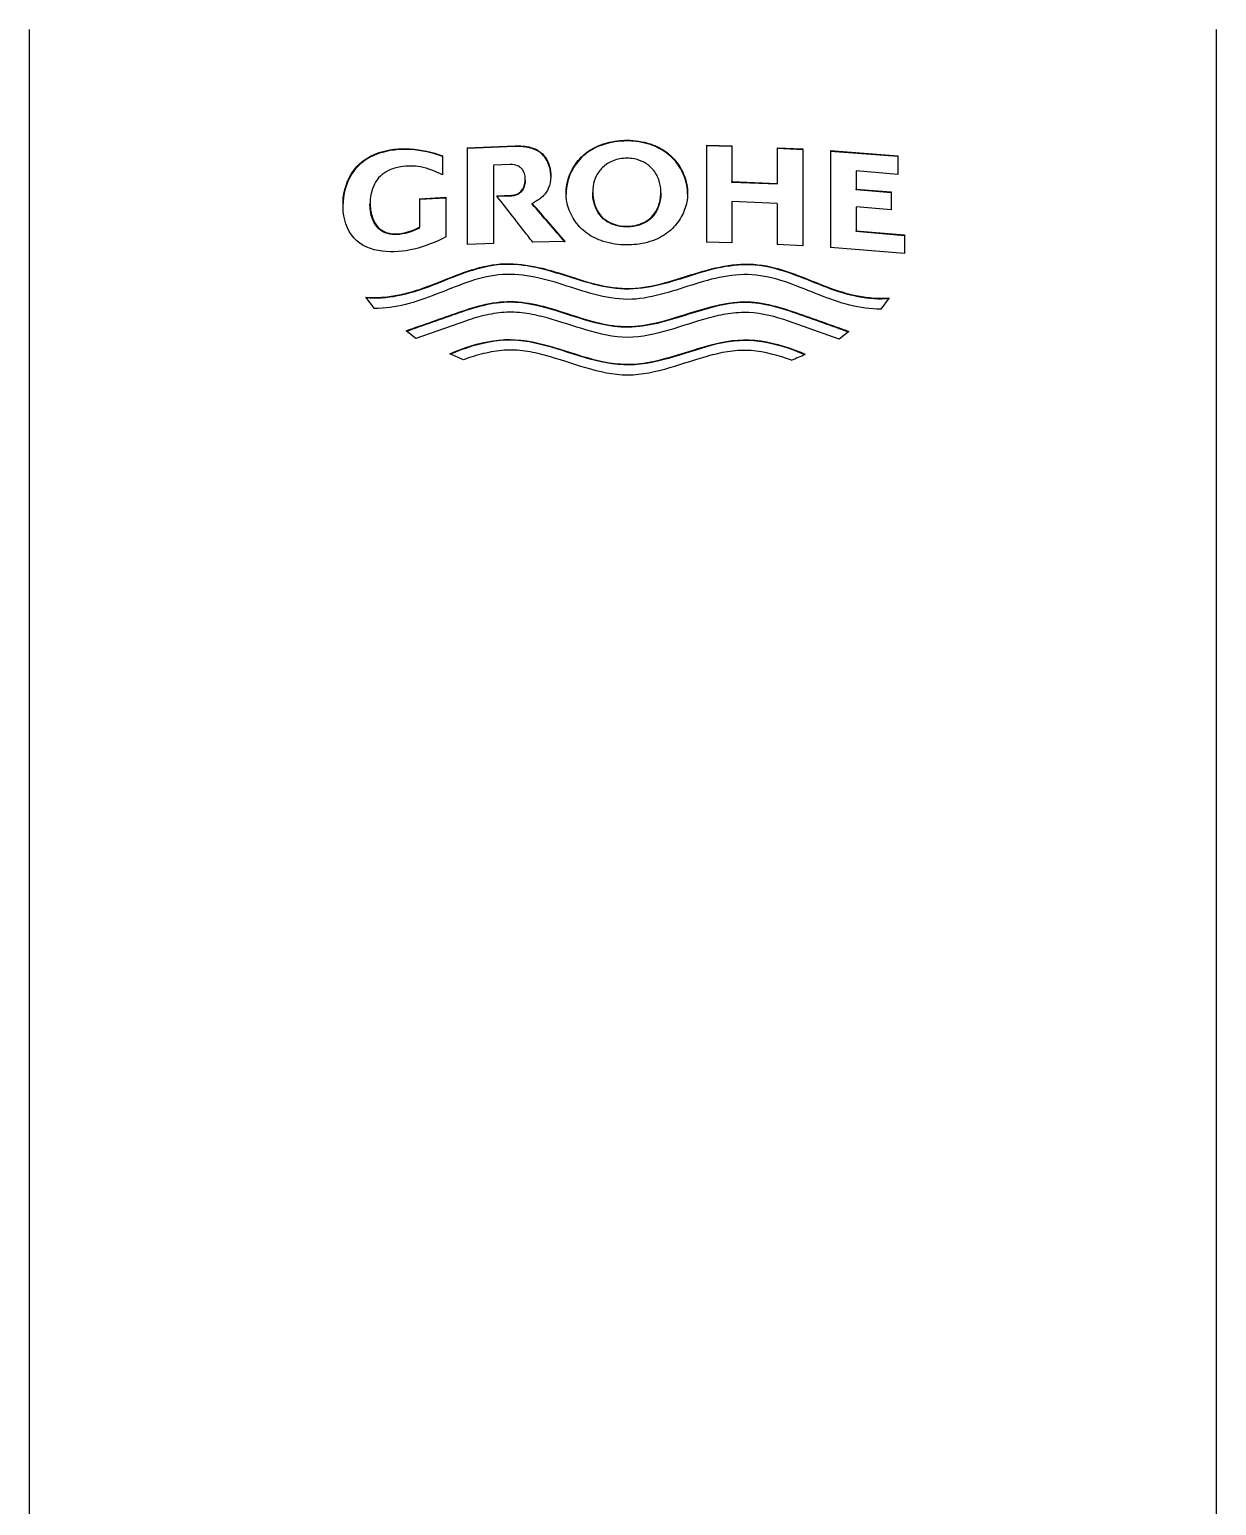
# Model space of a CAD drawing. Header units: millimetres. Extents: x 1617 to 5774, y 11446 to 13973.
# Drawn here: x 5327.35 to 5355.37, y 12034.79 to 12069.63 of the extents above; entities that cross this region are included whole.
import ezdxf

# ---------------------------------------------------------------- set-up
doc = ezdxf.new("R2010")
doc.units = ezdxf.units.MM
doc.layers.get('0').update_dxf_attribs({"color": 250})

# ---------------------------------------------------------------- blocks, each defined once
blk = doc.blocks.new('28')
at = {"linetype": 'Continuous'}
for p, q in [((5327.35, 12031.516), (5327.35, 12069.628)), ((5355.367, 12031.516), (5355.367, 12069.628)), ((5337.683, 12066.837), (5338.81, 12066.882)), ((5338.81, 12066.865), (5337.683, 12066.82)), ((5337.683, 12066.837), (5337.683, 12064.55)), ((5338.81, 12066.865), (5338.81, 12066.882)), ((5341.449, 12066.997), (5341.449, 12067.014)), ((5343.327, 12066.899), (5343.327, 12064.611)), ((5343.327, 12066.899), (5343.927, 12066.881)), ((5343.927, 12066.865), (5343.327, 12066.882)), ((5343.927, 12066.881), (5343.927, 12066.037)), ((5344.998, 12066.839), (5344.998, 12065.994)), ((5344.998, 12066.839), (5345.602, 12066.808)), ((5345.602, 12066.791), (5344.998, 12066.822)), ((5345.602, 12066.808), (5345.602, 12064.521)), ((5346.259, 12066.769), (5346.259, 12064.481)), ((5346.259, 12066.769), (5347.845, 12066.646)), ((5347.845, 12066.627), (5346.259, 12066.751)), ((5337.101, 12066.646), (5337.101, 12066.196)), ((5338.697, 12066.441), (5338.3, 12066.427)), ((5338.3, 12066.427), (5338.3, 12064.576)), ((5338.699, 12066.441), (5338.697, 12066.441)), ((5347.845, 12066.646), (5347.845, 12066.209)), ((5339.053, 12066.073), (5339.053, 12066.09)), ((5343.927, 12066.037), (5344.998, 12065.994)), ((5343.927, 12066.02), (5343.927, 12066.037)), ((5344.998, 12065.977), (5343.927, 12066.02)), ((5347.845, 12066.209), (5346.859, 12066.29)), ((5346.859, 12066.29), (5346.859, 12065.863)), ((5336.559, 12065.631), (5337.179, 12065.668)), ((5337.179, 12065.668), (5337.179, 12064.731)), ((5338.378, 12065.702), (5338.731, 12065.715)), ((5338.731, 12065.698), (5338.391, 12065.686)), ((5338.731, 12065.698), (5338.731, 12065.715)), ((5340.644, 12065.802), (5340.644, 12065.778)), ((5342.254, 12065.776), (5342.254, 12065.802)), ((5344.998, 12065.977), (5344.998, 12065.994)), ((5346.859, 12065.863), (5347.686, 12065.796)), ((5346.859, 12065.845), (5346.859, 12065.863)), ((5347.686, 12065.777), (5346.859, 12065.845)), ((5347.686, 12065.796), (5347.686, 12065.372)), ((5335.389, 12065.534), (5335.389, 12065.516)), ((5337.179, 12065.651), (5336.559, 12065.614)), ((5336.559, 12065.631), (5336.559, 12064.96)), ((5339.217, 12065.507), (5339.217, 12065.524)), ((5344.998, 12065.524), (5343.927, 12065.567)), ((5343.927, 12065.567), (5343.927, 12064.594)), ((5344.998, 12065.524), (5344.998, 12064.551)), ((5347.686, 12065.372), (5346.859, 12065.439)), ((5346.859, 12065.439), (5346.859, 12064.877)), ((5341.449, 12064.968), (5341.449, 12064.985)), ((5336.559, 12064.942), (5336.559, 12064.96)), ((5339.995, 12064.623), (5339.231, 12064.607)), ((5346.859, 12064.877), (5348, 12064.781)), ((5346.859, 12064.859), (5346.859, 12064.877)), ((5348, 12064.762), (5346.859, 12064.859)), ((5348, 12064.781), (5348, 12064.344)), ((5338.3, 12064.576), (5337.683, 12064.55)), ((5343.927, 12064.594), (5343.327, 12064.611)), ((5345.602, 12064.521), (5344.998, 12064.551)), ((5348, 12064.344), (5346.259, 12064.481)), ((5335.491, 12063.047), (5335.29, 12063.31)), ((5347.643, 12063.292), (5347.442, 12063.029)), ((5337.666, 12062.755), (5336.468, 12062.334)), ((5346.465, 12062.32), (5345.267, 12062.745)), ((5336.468, 12062.334), (5336.241, 12062.516)), ((5346.693, 12062.501), (5346.465, 12062.32)), ((5337.595, 12061.835), (5337.274, 12061.975))]:
    blk.add_line(p, q, dxfattribs=at)
for centre, radius, start, end in [((5220.411, 11962.131), 157.496, 40.59909, 41.03194), ((5220.923, 11962.543), 156.828, 40.60194, 41.0366), ((5341.244, 12071.524), 10.529, 292.8854, 294.7713)]:
    blk.add_arc(centre, radius, start, end, dxfattribs=at)
for points, knots in [([(5337.179, 12064.731), (5336.695, 12064.486), (5336.172, 12064.328), (5335.422, 12064.428), (5335.178, 12064.517), (5334.841, 12064.894), (5334.759, 12065.164), (5334.741, 12065.711), (5334.805, 12065.995), (5335.102, 12066.466), (5335.33, 12066.629), (5336.07, 12066.884), (5336.607, 12066.826), (5337.101, 12066.646)], [0, 0, 0, 0, 0.25, 0.25, 0.375, 0.375, 0.5, 0.5, 0.625, 0.625, 0.75, 0.75, 1, 1, 1, 1]), ([(5337.101, 12066.629), (5336.61, 12066.807), (5336.081, 12066.867), (5335.337, 12066.614), (5335.11, 12066.456), (5334.816, 12065.998), (5334.749, 12065.73), (5334.749, 12065.469)], [0, 0, 0, 0, 0.25, 0.25, 0.375, 0.375, 0.4933949, 0.4933949, 0.4933949, 0.4933949]), ([(5338.81, 12066.882), (5338.935, 12066.885), (5339.062, 12066.877), (5339.183, 12066.844), (5339.25, 12066.825), (5339.316, 12066.798), (5339.375, 12066.76), (5339.434, 12066.722), (5339.486, 12066.67), (5339.526, 12066.612), (5339.571, 12066.547), (5339.604, 12066.473), (5339.625, 12066.396), (5339.647, 12066.318), (5339.657, 12066.236), (5339.655, 12066.154), (5339.653, 12066.06), (5339.634, 12065.963), (5339.595, 12065.876), (5339.569, 12065.816), (5339.531, 12065.76), (5339.486, 12065.712), (5339.427, 12065.649), (5339.355, 12065.599), (5339.281, 12065.557), (5339.26, 12065.546), (5339.238, 12065.535), (5339.217, 12065.524)], [0, 0, 0, 0, 0.180327, 0.180327, 0.180327, 0.281133, 0.281133, 0.281133, 0.383511, 0.383511, 0.383511, 0.498374, 0.498374, 0.498374, 0.615323, 0.615323, 0.615323, 0.751945, 0.751945, 0.751945, 0.845313, 0.845313, 0.845313, 0.966241, 0.966241, 0.966241, 1, 1, 1, 1]), ([(5339.656, 12066.158), (5339.656, 12066.195), (5339.653, 12066.233), (5339.648, 12066.269), (5339.636, 12066.359), (5339.609, 12066.448), (5339.567, 12066.528), (5339.536, 12066.586), (5339.496, 12066.641), (5339.448, 12066.686), (5339.4, 12066.731), (5339.342, 12066.767), (5339.281, 12066.793), (5339.192, 12066.831), (5339.093, 12066.851), (5338.996, 12066.86), (5338.934, 12066.865), (5338.872, 12066.867), (5338.81, 12066.865)], [0.3942271, 0.3942271, 0.3942271, 0.3942271, 0.447801, 0.447801, 0.447801, 0.5786603, 0.5786603, 0.5786603, 0.6738952, 0.6738952, 0.6738952, 0.7697372, 0.7697372, 0.7697372, 0.9110342, 0.9110342, 0.9110342, 1, 1, 1, 1]), ([(5341.449, 12064.544), (5341.261, 12064.544), (5341.071, 12064.57), (5340.893, 12064.627), (5340.755, 12064.671), (5340.621, 12064.735), (5340.506, 12064.82), (5340.39, 12064.906), (5340.288, 12065.013), (5340.209, 12065.133), (5340.133, 12065.248), (5340.076, 12065.377), (5340.044, 12065.511), (5340.013, 12065.643), (5340.007, 12065.783), (5340.026, 12065.917), (5340.043, 12066.041), (5340.08, 12066.163), (5340.135, 12066.275), (5340.194, 12066.399), (5340.275, 12066.515), (5340.372, 12066.613), (5340.47, 12066.712), (5340.587, 12066.793), (5340.713, 12066.854), (5340.873, 12066.932), (5341.05, 12066.981), (5341.228, 12067.002), (5341.301, 12067.011), (5341.375, 12067.015), (5341.449, 12067.014)], [0, 0, 0, 0, 0.133043, 0.133043, 0.133043, 0.235851, 0.235851, 0.235851, 0.339121, 0.339121, 0.339121, 0.438539, 0.438539, 0.438539, 0.536254, 0.536254, 0.536254, 0.625132, 0.625132, 0.625132, 0.722983, 0.722983, 0.722983, 0.821532, 0.821532, 0.821532, 0.948168, 0.948168, 0.948168, 1, 1, 1, 1]), ([(5341.449, 12066.997), (5341.261, 12066.999), (5341.07, 12066.97), (5340.892, 12066.91), (5340.752, 12066.863), (5340.616, 12066.796), (5340.498, 12066.707), (5340.38, 12066.617), (5340.277, 12066.503), (5340.2, 12066.377), (5340.129, 12066.263), (5340.076, 12066.135), (5340.045, 12066.005), (5340.025, 12065.92), (5340.015, 12065.832), (5340.015, 12065.744)], [0, 0, 0, 0, 0.1333589, 0.1333589, 0.1333589, 0.2379438, 0.2379438, 0.2379438, 0.3434599, 0.3434599, 0.3434599, 0.4392123, 0.4392123, 0.4392123, 0.5019261, 0.5019261, 0.5019261, 0.5019261]), ([(5341.449, 12067.014), (5341.637, 12067.016), (5341.827, 12066.986), (5342.005, 12066.926), (5342.145, 12066.879), (5342.281, 12066.811), (5342.399, 12066.722), (5342.518, 12066.632), (5342.621, 12066.518), (5342.699, 12066.391), (5342.769, 12066.277), (5342.822, 12066.15), (5342.853, 12066.02), (5342.885, 12065.884), (5342.892, 12065.741), (5342.872, 12065.604), (5342.854, 12065.48), (5342.814, 12065.358), (5342.757, 12065.247), (5342.698, 12065.131), (5342.619, 12065.024), (5342.526, 12064.932), (5342.426, 12064.833), (5342.305, 12064.751), (5342.176, 12064.691), (5342.02, 12064.62), (5341.849, 12064.576), (5341.677, 12064.557), (5341.602, 12064.548), (5341.525, 12064.544), (5341.449, 12064.544)], [0, 0, 0, 0, 0.132933, 0.132933, 0.132933, 0.237711, 0.237711, 0.237711, 0.343466, 0.343466, 0.343466, 0.43893, 0.43893, 0.43893, 0.538837, 0.538837, 0.538837, 0.628914, 0.628914, 0.628914, 0.722731, 0.722731, 0.722731, 0.824165, 0.824165, 0.824165, 0.946578, 0.946578, 0.946578, 1, 1, 1, 1]), ([(5342.883, 12065.744), (5342.883, 12065.796), (5342.88, 12065.848), (5342.873, 12065.899), (5342.855, 12066.022), (5342.817, 12066.144), (5342.763, 12066.256), (5342.704, 12066.38), (5342.623, 12066.496), (5342.526, 12066.594), (5342.429, 12066.693), (5342.311, 12066.774), (5342.185, 12066.836), (5342.026, 12066.913), (5341.85, 12066.963), (5341.673, 12066.985), (5341.599, 12066.994), (5341.524, 12066.998), (5341.449, 12066.997)], [0.4993845, 0.4993845, 0.4993845, 0.4993845, 0.5365433, 0.5365433, 0.5365433, 0.6252448, 0.6252448, 0.6252448, 0.7228296, 0.7228296, 0.7228296, 0.821521, 0.821521, 0.821521, 0.9475936, 0.9475936, 0.9475936, 1, 1, 1, 1]), ([(5337.101, 12066.196), (5336.935, 12066.281), (5336.76, 12066.353), (5336.577, 12066.385), (5336.426, 12066.411), (5336.268, 12066.412), (5336.115, 12066.388), (5336.015, 12066.372), (5335.914, 12066.344), (5335.821, 12066.299), (5335.753, 12066.266), (5335.687, 12066.221), (5335.632, 12066.167), (5335.576, 12066.112), (5335.528, 12066.046), (5335.491, 12065.976), (5335.456, 12065.907), (5335.429, 12065.831), (5335.413, 12065.756), (5335.393, 12065.668), (5335.386, 12065.578), (5335.39, 12065.49), (5335.394, 12065.385), (5335.413, 12065.281), (5335.447, 12065.186), (5335.472, 12065.118), (5335.505, 12065.053), (5335.548, 12064.998), (5335.592, 12064.943), (5335.648, 12064.897), (5335.709, 12064.865), (5335.763, 12064.837), (5335.822, 12064.818), (5335.883, 12064.809), (5335.97, 12064.796), (5336.062, 12064.803), (5336.152, 12064.82), (5336.291, 12064.846), (5336.428, 12064.896), (5336.559, 12064.96)], [0, 0, 0, 0, 0.145292, 0.145292, 0.145292, 0.265948, 0.265948, 0.265948, 0.345039, 0.345039, 0.345039, 0.40291, 0.40291, 0.40291, 0.460969, 0.460969, 0.460969, 0.517499, 0.517499, 0.517499, 0.582577, 0.582577, 0.582577, 0.660267, 0.660267, 0.660267, 0.715418, 0.715418, 0.715418, 0.771253, 0.771253, 0.771253, 0.820046, 0.820046, 0.820046, 0.890761, 0.890761, 0.890761, 1, 1, 1, 1]), ([(5338.731, 12065.715), (5338.741, 12065.715), (5338.75, 12065.716), (5338.76, 12065.717), (5338.791, 12065.72), (5338.822, 12065.728), (5338.852, 12065.74), (5338.884, 12065.753), (5338.914, 12065.773), (5338.939, 12065.796), (5338.964, 12065.82), (5338.986, 12065.848), (5339.002, 12065.879), (5339.023, 12065.917), (5339.037, 12065.959), (5339.045, 12066.002), (5339.055, 12066.056), (5339.056, 12066.112), (5339.047, 12066.165), (5339.04, 12066.207), (5339.028, 12066.249), (5339.008, 12066.286), (5338.994, 12066.313), (5338.974, 12066.339), (5338.951, 12066.36), (5338.928, 12066.381), (5338.901, 12066.398), (5338.872, 12066.41), (5338.818, 12066.432), (5338.758, 12066.44), (5338.699, 12066.441)], [0, 0, 0, 0, 0.025185, 0.025185, 0.025185, 0.109218, 0.109218, 0.109218, 0.201184, 0.201184, 0.201184, 0.292532, 0.292532, 0.292532, 0.408876, 0.408876, 0.408876, 0.555498, 0.555498, 0.555498, 0.669631, 0.669631, 0.669631, 0.754868, 0.754868, 0.754868, 0.839846, 0.839846, 0.839846, 1, 1, 1, 1]), ([(5341.449, 12066.591), (5341.34, 12066.59), (5341.228, 12066.572), (5341.126, 12066.531), (5341.033, 12066.495), (5340.946, 12066.439), (5340.876, 12066.37), (5340.815, 12066.312), (5340.765, 12066.242), (5340.728, 12066.167), (5340.691, 12066.093), (5340.667, 12066.011), (5340.654, 12065.929), (5340.641, 12065.84), (5340.641, 12065.748), (5340.654, 12065.659), (5340.669, 12065.555), (5340.701, 12065.451), (5340.752, 12065.358), (5340.789, 12065.292), (5340.836, 12065.229), (5340.892, 12065.178), (5340.949, 12065.127), (5341.016, 12065.085), (5341.087, 12065.055), (5341.174, 12065.018), (5341.27, 12064.995), (5341.366, 12064.988), (5341.393, 12064.986), (5341.421, 12064.985), (5341.449, 12064.985)], [0, 0, 0, 0, 0.128993, 0.128993, 0.128993, 0.246099, 0.246099, 0.246099, 0.344785, 0.344785, 0.344785, 0.442814, 0.442814, 0.442814, 0.549569, 0.549569, 0.549569, 0.675558, 0.675558, 0.675558, 0.76551, 0.76551, 0.76551, 0.855762, 0.855762, 0.855762, 0.967784, 0.967784, 0.967784, 1, 1, 1, 1]), ([(5341.449, 12064.985), (5341.559, 12064.983), (5341.671, 12065.002), (5341.773, 12065.039), (5341.847, 12065.066), (5341.917, 12065.104), (5341.978, 12065.153), (5342.039, 12065.202), (5342.09, 12065.263), (5342.13, 12065.329), (5342.18, 12065.411), (5342.214, 12065.503), (5342.233, 12065.596), (5342.253, 12065.691), (5342.259, 12065.79), (5342.249, 12065.886), (5342.24, 12065.977), (5342.216, 12066.067), (5342.177, 12066.15), (5342.139, 12066.233), (5342.084, 12066.311), (5342.017, 12066.374), (5341.956, 12066.433), (5341.885, 12066.481), (5341.808, 12066.516), (5341.732, 12066.55), (5341.649, 12066.573), (5341.566, 12066.583), (5341.527, 12066.588), (5341.488, 12066.591), (5341.449, 12066.591)], [0, 0, 0, 0, 0.128953, 0.128953, 0.128953, 0.220662, 0.220662, 0.220662, 0.312917, 0.312917, 0.312917, 0.42632, 0.42632, 0.42632, 0.541664, 0.541664, 0.541664, 0.649653, 0.649653, 0.649653, 0.75829, 0.75829, 0.75829, 0.856977, 0.856977, 0.856977, 0.954711, 0.954711, 0.954711, 1, 1, 1, 1]), ([(5339.053, 12066.073), (5339.053, 12066.043), (5339.05, 12066.013), (5339.045, 12065.984), (5339.037, 12065.941), (5339.023, 12065.899), (5339.002, 12065.861), (5338.985, 12065.831), (5338.964, 12065.802), (5338.938, 12065.779), (5338.913, 12065.755), (5338.883, 12065.736), (5338.851, 12065.723), (5338.822, 12065.711), (5338.79, 12065.703), (5338.759, 12065.7), (5338.75, 12065.699), (5338.741, 12065.698), (5338.731, 12065.698)], [0.5123837, 0.5123837, 0.5123837, 0.5123837, 0.5924383, 0.5924383, 0.5924383, 0.7083827, 0.7083827, 0.7083827, 0.7996098, 0.7996098, 0.7996098, 0.8914419, 0.8914419, 0.8914419, 0.9755149, 0.9755149, 0.9755149, 1, 1, 1, 1]), ([(5339.231, 12064.607), (5339.162, 12064.695), (5339.094, 12064.783), (5339.026, 12064.871), (5338.952, 12064.966), (5338.877, 12065.061), (5338.804, 12065.156), (5338.661, 12065.339), (5338.52, 12065.521), (5338.378, 12065.702)], [0, 0, 0, 0, 0.2401, 0.2401, 0.2401, 0.500136, 0.500136, 0.500136, 1, 1, 1, 1]), ([(5341.449, 12064.968), (5341.348, 12064.967), (5341.245, 12064.983), (5341.149, 12065.015), (5341.073, 12065.04), (5341, 12065.077), (5340.936, 12065.125), (5340.872, 12065.173), (5340.818, 12065.235), (5340.776, 12065.302), (5340.725, 12065.382), (5340.69, 12065.471), (5340.669, 12065.563), (5340.653, 12065.633), (5340.644, 12065.706), (5340.644, 12065.779)], [0, 0, 0, 0, 0.1189691, 0.1189691, 0.1189691, 0.2126789, 0.2126789, 0.2126789, 0.3071428, 0.3071428, 0.3071428, 0.4189241, 0.4189241, 0.4189241, 0.5047555, 0.5047555, 0.5047555, 0.5047555]), ([(5342.254, 12065.776), (5342.254, 12065.731), (5342.251, 12065.686), (5342.244, 12065.641), (5342.229, 12065.536), (5342.197, 12065.433), (5342.146, 12065.34), (5342.11, 12065.274), (5342.063, 12065.211), (5342.006, 12065.16), (5341.95, 12065.109), (5341.882, 12065.068), (5341.812, 12065.038), (5341.724, 12065), (5341.628, 12064.978), (5341.533, 12064.971), (5341.505, 12064.969), (5341.477, 12064.968), (5341.449, 12064.968)], [0.4961217, 0.4961217, 0.4961217, 0.4961217, 0.5495711, 0.5495711, 0.5495711, 0.6754331, 0.6754331, 0.6754331, 0.7654168, 0.7654168, 0.7654168, 0.8557036, 0.8557036, 0.8557036, 0.967777, 0.967777, 0.967777, 1, 1, 1, 1]), ([(5336.559, 12064.942), (5336.408, 12064.868), (5336.255, 12064.814), (5335.935, 12064.771), (5335.771, 12064.793), (5335.461, 12065.022), (5335.38, 12065.266), (5335.385, 12065.516)], [0, 0, 0, 0, 0.125, 0.125, 0.25, 0.25, 0.4297162, 0.4297162, 0.4297162, 0.4297162]), ([(5335.29, 12063.31), (5335.776, 12063.268), (5336.273, 12063.385), (5337.254, 12063.752), (5337.738, 12063.985), (5338.8, 12064.156), (5339.331, 12064.044), (5340.365, 12063.719), (5340.877, 12063.525), (5341.998, 12063.511), (5342.529, 12063.701), (5343.572, 12064.029), (5344.109, 12064.148), (5345.177, 12063.98), (5345.665, 12063.747), (5346.649, 12063.374), (5347.156, 12063.252), (5347.643, 12063.292)], [0, 0, 0, 0, 0.125, 0.125, 0.25, 0.25, 0.375, 0.375, 0.5, 0.5, 0.625, 0.625, 0.75, 0.75, 0.875, 0.875, 1, 1, 1, 1]), ([(5347.643, 12063.273), (5347.161, 12063.234), (5346.665, 12063.351), (5345.688, 12063.72), (5345.204, 12063.952), (5344.145, 12064.131), (5343.614, 12064.023), (5342.579, 12063.701), (5342.066, 12063.507), (5340.939, 12063.496), (5340.412, 12063.685), (5339.37, 12064.016), (5338.833, 12064.139), (5337.762, 12063.978), (5337.274, 12063.743), (5336.288, 12063.371), (5335.779, 12063.25), (5335.29, 12063.292)], [0, 0, 0, 0, 0.125, 0.125, 0.25, 0.25, 0.375, 0.375, 0.5, 0.5, 0.625, 0.625, 0.75, 0.75, 0.875, 0.875, 1, 1, 1, 1]), ([(5341.467, 12063.258), (5340.935, 12063.263), (5340.439, 12063.445), (5339.447, 12063.762), (5338.927, 12063.89), (5337.912, 12063.782), (5337.426, 12063.563), (5336.47, 12063.192), (5335.978, 12063.036), (5335.492, 12063.047)], [0, 0, 0, 0, 0.25, 0.25, 0.5, 0.5, 0.75, 0.75, 1, 1, 1, 1]), ([(5347.442, 12063.029), (5346.959, 12063.02), (5346.474, 12063.174), (5345.512, 12063.55), (5345.033, 12063.773), (5343.974, 12063.886), (5343.477, 12063.754), (5342.491, 12063.441), (5341.991, 12063.262), (5341.467, 12063.258)], [0, 0, 0, 0, 0.25, 0.25, 0.5, 0.5, 0.75, 0.75, 1, 1, 1, 1]), ([(5336.241, 12062.516), (5336.65, 12062.664), (5337.065, 12062.806), (5337.903, 12063.101), (5338.337, 12063.229), (5339.258, 12063.182), (5339.69, 12063.037), (5340.563, 12062.756), (5341.013, 12062.613), (5342.383, 12062.627), (5343.233, 12063.153), (5344.574, 12063.224), (5345.016, 12063.092), (5345.864, 12062.8), (5346.281, 12062.651), (5346.693, 12062.501)], [0, 0, 0, 0, 0.125, 0.125, 0.25, 0.25, 0.375, 0.375, 0.5, 0.5, 0.75, 0.75, 0.875, 0.875, 1, 1, 1, 1]), ([(5346.693, 12062.483), (5346.286, 12062.631), (5345.874, 12062.778), (5345.037, 12063.068), (5344.599, 12063.204), (5343.695, 12063.164), (5343.263, 12063.017), (5342.391, 12062.743), (5341.938, 12062.608), (5340.564, 12062.588), (5339.725, 12063.14), (5338.342, 12063.212), (5337.913, 12063.087), (5337.069, 12062.79), (5336.651, 12062.647), (5336.241, 12062.498)], [0, 0, 0, 0, 0.125, 0.125, 0.25, 0.25, 0.375, 0.375, 0.5, 0.5, 0.75, 0.75, 0.875, 0.875, 1, 1, 1, 1]), ([(5341.467, 12062.362), (5341.134, 12062.366), (5340.816, 12062.441), (5340.187, 12062.624), (5339.88, 12062.734), (5339.41, 12062.863), (5339.251, 12062.901), (5338.934, 12062.95), (5338.774, 12062.96), (5338.453, 12062.946), (5338.29, 12062.923), (5337.975, 12062.854), (5337.82, 12062.808), (5337.666, 12062.755)], [0, 0, 0, 0, 0.25, 0.25, 0.5, 0.5, 0.625, 0.625, 0.75, 0.75, 0.875, 0.875, 1, 1, 1, 1]), ([(5345.267, 12062.745), (5344.962, 12062.85), (5344.651, 12062.932), (5344.165, 12062.954), (5344.002, 12062.943), (5343.685, 12062.895), (5343.528, 12062.859), (5343.06, 12062.731), (5342.752, 12062.621), (5342.124, 12062.439), (5341.805, 12062.365), (5341.467, 12062.362)], [0, 0, 0, 0, 0.25, 0.25, 0.375, 0.375, 0.5, 0.5, 0.75, 0.75, 1, 1, 1, 1]), ([(5337.274, 12061.975), (5337.601, 12062.124), (5337.943, 12062.222), (5338.649, 12062.341), (5339.006, 12062.308), (5340.038, 12062.069), (5340.717, 12061.736), (5342.16, 12061.721), (5342.842, 12062.042), (5343.884, 12062.295), (5344.249, 12062.336), (5344.972, 12062.22), (5345.321, 12062.12), (5345.655, 12061.964)], [0, 0, 0, 0, 0.125, 0.125, 0.25, 0.25, 0.5, 0.5, 0.75, 0.75, 0.875, 0.875, 1, 1, 1, 1]), ([(5345.655, 12061.946), (5345.331, 12062.098), (5344.991, 12062.196), (5344.287, 12062.316), (5343.932, 12062.285), (5342.904, 12062.048), (5342.227, 12061.72), (5340.785, 12061.703), (5340.104, 12062.027), (5339.062, 12062.282), (5338.701, 12062.328), (5337.966, 12062.214), (5337.613, 12062.112), (5337.274, 12061.958)], [0, 0, 0, 0, 0.125, 0.125, 0.25, 0.25, 0.5, 0.5, 0.75, 0.75, 0.875, 0.875, 1, 1, 1, 1]), ([(5341.467, 12061.467), (5341.127, 12061.47), (5340.803, 12061.548), (5340.163, 12061.735), (5339.849, 12061.847), (5339.37, 12061.977), (5339.208, 12062.014), (5338.884, 12062.06), (5338.721, 12062.067), (5338.393, 12062.045), (5338.228, 12062.017), (5337.908, 12061.939), (5337.751, 12061.89), (5337.595, 12061.835)], [0, 0, 0, 0, 0.25, 0.25, 0.5, 0.5, 0.625, 0.625, 0.75, 0.75, 0.875, 0.875, 1, 1, 1, 1]), ([(5345.338, 12061.824), (5345.028, 12061.935), (5344.712, 12062.025), (5344.216, 12062.06), (5344.05, 12062.053), (5343.726, 12062.009), (5343.566, 12061.973), (5343.089, 12061.845), (5342.775, 12061.733), (5342.136, 12061.546), (5341.811, 12061.469), (5341.467, 12061.467)], [0, 0, 0, 0, 0.25, 0.25, 0.375, 0.375, 0.5, 0.5, 0.75, 0.75, 1, 1, 1, 1])]:
    blk.add_open_spline(points, degree=3, knots=knots, dxfattribs=at)

msp = doc.modelspace()

# ---------------------------------------------------------------- block references
msp.add_blockref('28', (0, 0))

doc.saveas('drawing.dxf')
